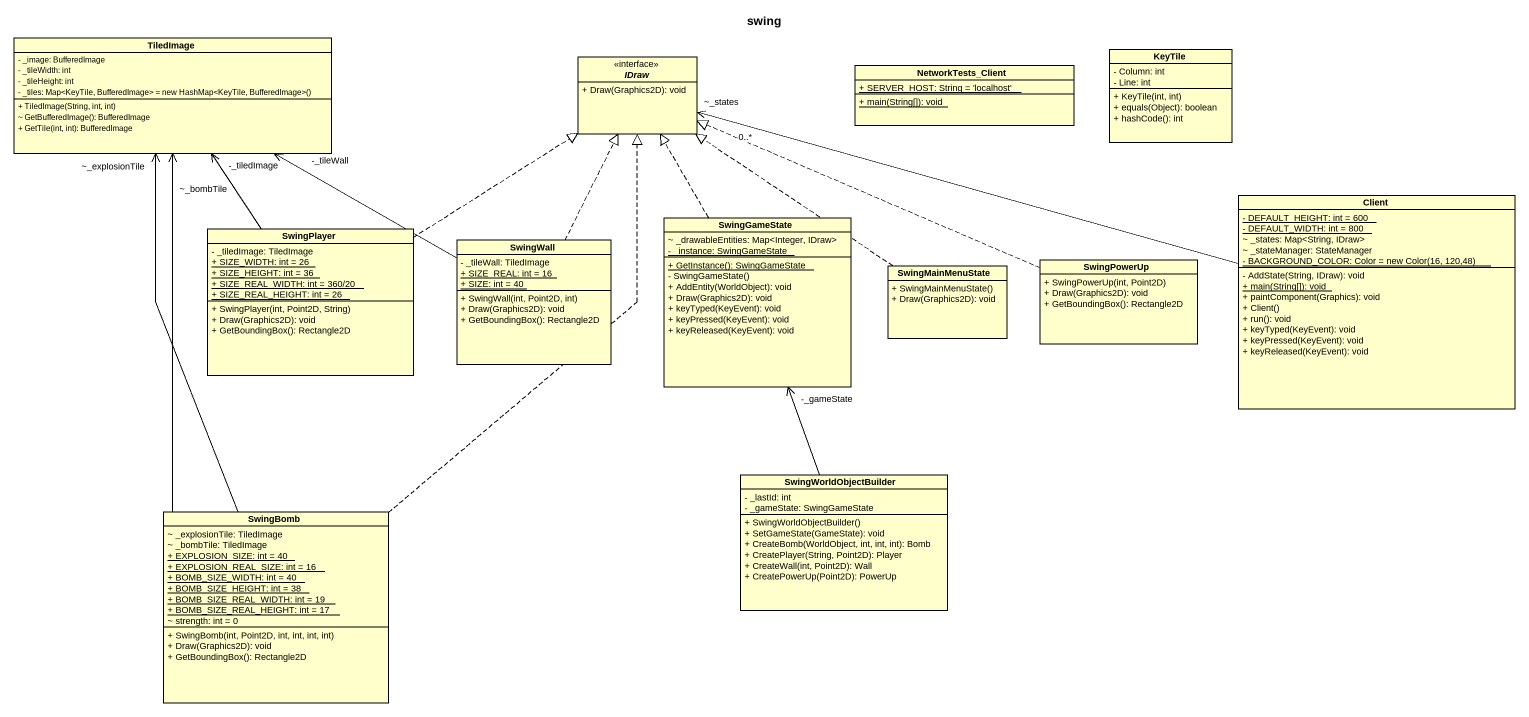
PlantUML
@startuml
title swing
hide circle
hide empty members
skinparam classAttributeIconSize 0
class TiledImage {
  - _image: BufferedImage
  - _tileWidth: int
  - _tileHeight: int
  {field} - _tiles: Map<KeyTile, BufferedImage> = new HashMap<KeyTile, BufferedImage>()
  + TiledImage(String, int, int)
  ~ GetBufferedImage(): BufferedImage
  + GetTile(int, int): BufferedImage
}
interface IDraw <<interface>> {
  + Draw(Graphics2D): void
}
class NetworkTests_Client {
  {static} + SERVER_HOST: String = 'localhost'
  {static} + main(String[]): void
}
class KeyTile {
  - Column: int
  - Line: int
  + KeyTile(int, int)
  + equals(Object): boolean
  + hashCode(): int
}
class SwingGameState {
  ~ _drawableEntities: Map<Integer, IDraw>
  {static} - _instance: SwingGameState
  {static} + GetInstance(): SwingGameState
  - SwingGameState()
  + AddEntity(WorldObject): void
  + Draw(Graphics2D): void
  + keyTyped(KeyEvent): void
  + keyPressed(KeyEvent): void
  + keyReleased(KeyEvent): void
}
class Client {
  {static} - DEFAULT_HEIGHT: int = 600
  {static} - DEFAULT_WIDTH: int = 800
  ~ _states: Map<String, IDraw>
  ~ _stateManager: StateManager
  {static} {field} - BACKGROUND_COLOR: Color = new Color(16, 120,48)
  - AddState(String, IDraw): void
  {static} + main(String[]): void
  + paintComponent(Graphics): void
  + Client()
  + run(): void
  + keyTyped(KeyEvent): void
  + keyPressed(KeyEvent): void
  + keyReleased(KeyEvent): void
}
class SwingPlayer {
  - _tiledImage: TiledImage
  {static} + SIZE_WIDTH: int = 26
  {static} + SIZE_HEIGHT: int = 36
  {static} + SIZE_REAL_WIDTH: int = 360/20
  {static} + SIZE_REAL_HEIGHT: int = 26
  + SwingPlayer(int, Point2D, String)
  + Draw(Graphics2D): void
  + GetBoundingBox(): Rectangle2D
}
class SwingWall {
  - _tileWall: TiledImage
  {static} + SIZE_REAL: int = 16
  {static} + SIZE: int = 40
  + SwingWall(int, Point2D, int)
  + Draw(Graphics2D): void
  + GetBoundingBox(): Rectangle2D
}
class SwingPowerUp {
  + SwingPowerUp(int, Point2D)
  + Draw(Graphics2D): void
  + GetBoundingBox(): Rectangle2D
}
class SwingMainMenuState {
  + SwingMainMenuState()
  + Draw(Graphics2D): void
}
class SwingWorldObjectBuilder {
  - _lastId: int
  - _gameState: SwingGameState
  + SwingWorldObjectBuilder()
  + SetGameState(GameState): void
  + CreateBomb(WorldObject, int, int, int): Bomb
  + CreatePlayer(String, Point2D): Player
  + CreateWall(int, Point2D): Wall
  + CreatePowerUp(Point2D): PowerUp
}
class SwingBomb {
  ~ _explosionTile: TiledImage
  ~ _bombTile: TiledImage
  {static} + EXPLOSION_SIZE: int = 40
  {static} + EXPLOSION_REAL_SIZE: int = 16
  {static} + BOMB_SIZE_WIDTH: int = 40
  {static} + BOMB_SIZE_HEIGHT: int = 38
  {static} + BOMB_SIZE_REAL_WIDTH: int = 19
  {static} + BOMB_SIZE_REAL_HEIGHT: int = 17
  ~ strength: int = 0
  + SwingBomb(int, Point2D, int, int, int, int)
  + Draw(Graphics2D): void
  + GetBoundingBox(): Rectangle2D
}
SwingGameState .up.|> IDraw
Client -left-> "~_states\n0..*" IDraw
SwingPlayer -up-> "-_tiledImage" TiledImage
SwingPlayer .up.|> IDraw
SwingWall -left-> "-_tileWall" TiledImage
SwingWall .up.|> IDraw
SwingPowerUp .left.|> IDraw
SwingMainMenuState .up.|> IDraw
SwingWorldObjectBuilder -up-> "-_gameState" SwingGameState
SwingBomb -up-> "~_bombTile" TiledImage
SwingBomb -up-> "~_explosionTile" TiledImage
SwingBomb .up.|> IDraw
@enduml
